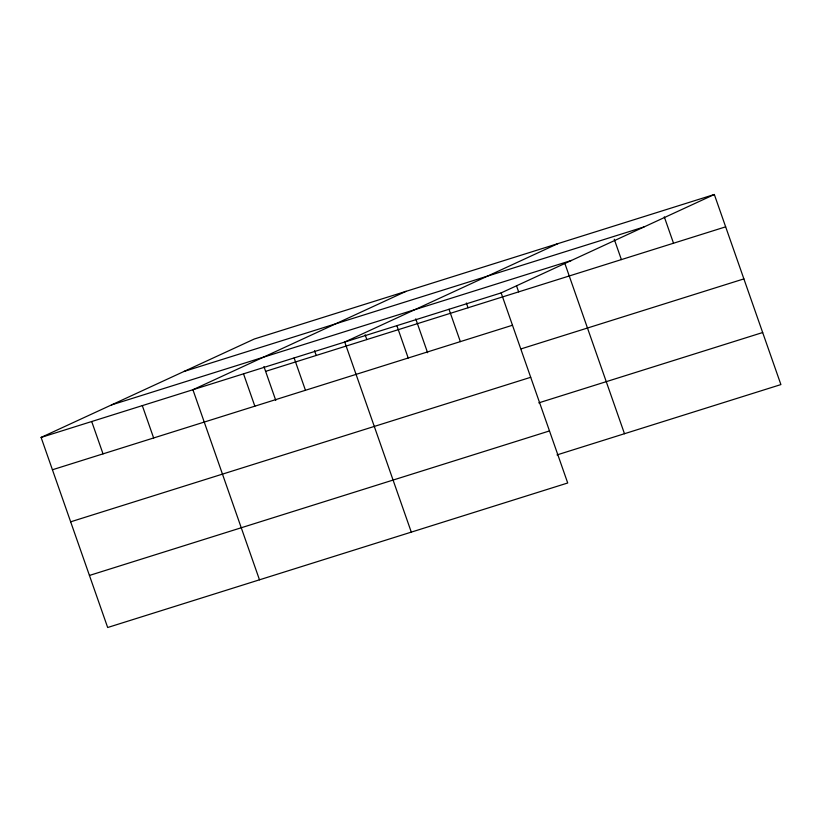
<?xml version="1.0" encoding="UTF-8"?>
<svg xmlns="http://www.w3.org/2000/svg" width="822" height="822" viewBox="0 0 822 822"><rect width="100%" height="100%" fill="white"/><g stroke="black" fill="none" stroke-linecap="round" stroke-linejoin="round"><path stroke-width="1.23" d="M714.328 194.495L501.153 292.899L567.714 482.987L107.672 627.505L41.1 437.417L254.286 339.013L714.328 194.495L780.9 384.583L557.008 454.915M406.099 291.317L192.913 389.731L259.485 579.818M557.912 243.631L344.737 342.034L411.298 532.122M183.933 371.482L643.986 226.964M111.453 404.948L571.496 260.43M41.1 437.417L501.153 292.899M265.609 371.359L725.662 226.841M52.423 469.763L512.476 325.245M521.199 348.847L743.889 278.894M70.661 521.816L530.704 377.298M538.78 402.862L762.672 332.53M89.434 575.451L549.486 430.934M664.289 216.864L673.516 243.22M614.25 239.233L621.381 259.598M564.632 262.793L624.484 433.718M516.545 285.881L518.641 291.872M466.351 302.979L468.037 307.767M449.007 309.278L460.341 341.623M415.747 318.874L427.604 352.72M396.872 325.656L408.195 358.002M365.143 334.77L366.818 339.558M314.538 350.665L316.213 355.464M294.122 357.93L305.455 390.275M263.934 366.561L275.781 400.406M243.518 373.835L254.851 406.181M142.309 405.626L153.642 437.972M91.704 421.522L103.027 453.867"/></g></svg>
